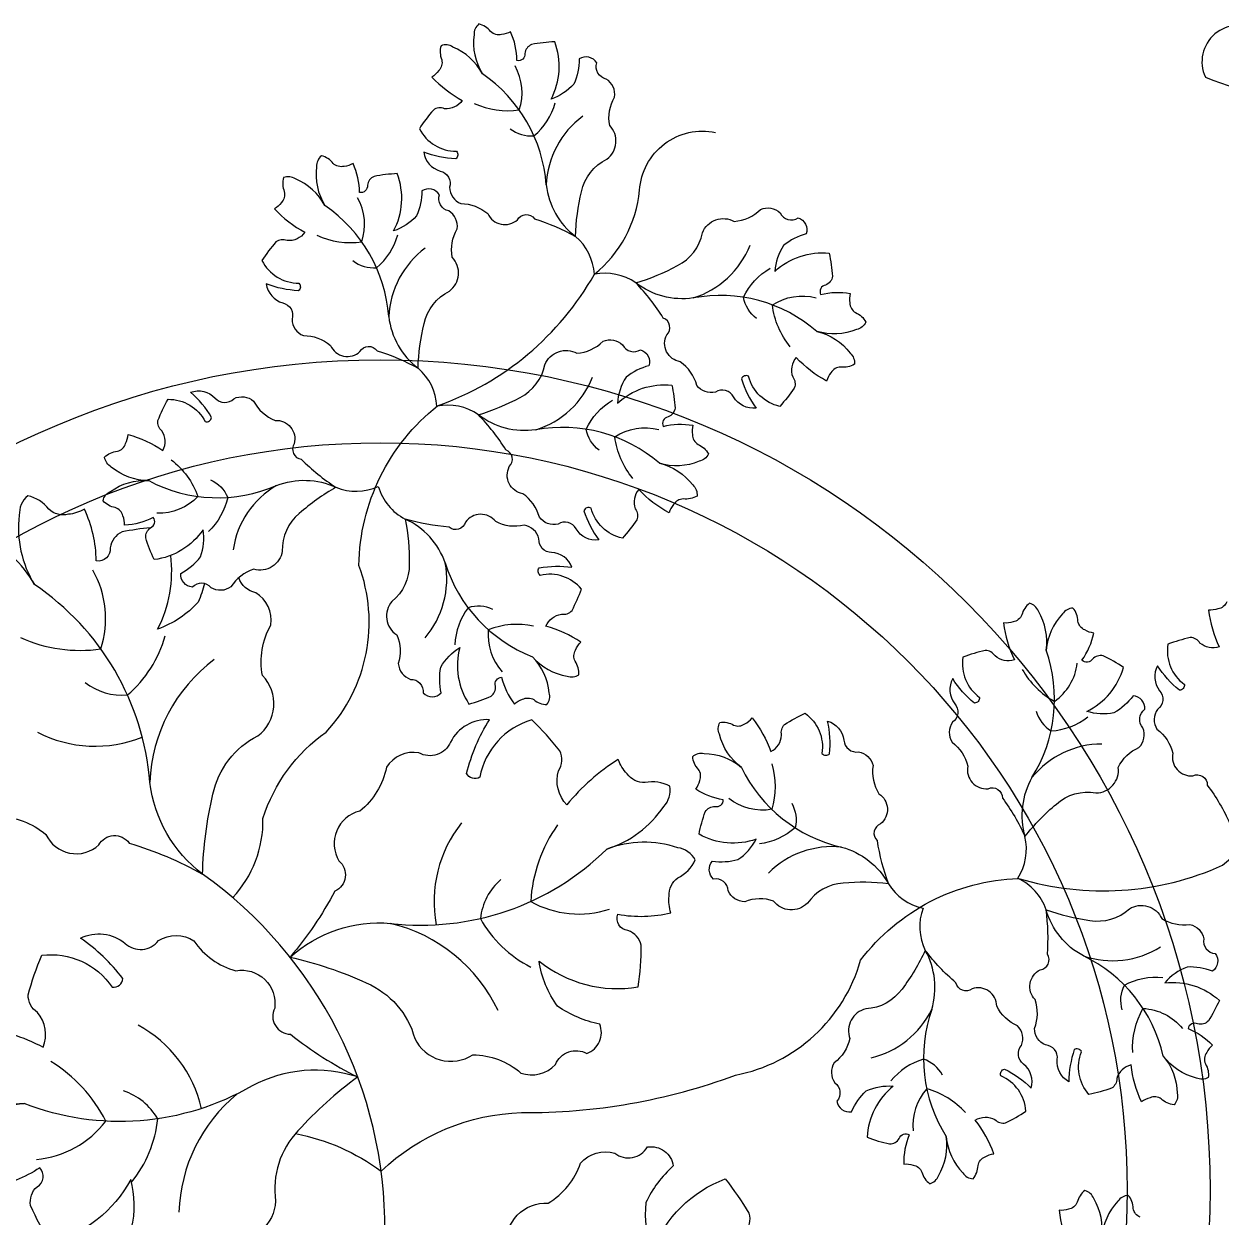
# Model space of a CAD drawing. Header units: millimetres. Extents: x 290.7 to 367.8, y 729.2 to 750.9.
# Drawn here: x 327.9681 to 328.4008, y 747.3079 to 747.739 of the extents above; entities that cross this region are included whole.
import ezdxf

# ---------------------------------------------------------------- set-up
doc = ezdxf.new("R2010")
doc.units = ezdxf.units.MM
for name, color, linetype in [('LAYOUT', 4, 'Continuous'), ('VEGET', 64, 'Continuous'), ('VEGET-I', 62, 'Continuous')]:
    doc.layers.add(name, color=color, linetype=linetype)

# ---------------------------------------------------------------- blocks, each defined once
blk = doc.blocks.new('VASO PLANTA')
at = {"layer": 'VEGET'}
blk.add_lwpolyline([(-0.0780548369066878, -0.3272791583385697, -0.04420492425915703), (-0.1486316563010064, -0.3063162064772769, 0.7658118971101108), (-0.1688608573309125, -0.3215901390618683, 0.1926957893353203)], format="xyb", close=True, dxfattribs=at)
blk = doc.blocks.new('VEGET-06')
at = {"layer": 'VEGET'}
for points in [[(0.02246889705359667, 0.3048019857035502, -0.08047336285184804), (0.01282963298378537, 0.3068583126407116, 0.299054732626132), (0.01779889395567391, 0.301127632887912, -0.4445358973400594), (0.02058709088214439, 0.2962422089381977, 0.3028472262875131), (0.02401199142723787, 0.2913208450285723, -0.1775881189196616), (0.0321442467512707, 0.2883060829413369, 0.5077713489282268), (0.04104969127178748, 0.2864665599337473, -0.5541101838924969), (0.0461913680694046, 0.2867506687458254, -0.05360560279891149), (0.05854172644127331, 0.2814545468198224, -0.05303807838268959), (0.06037050396108334, 0.2949126685751358, -0.2299676780149515), (0.06798944534908813, 0.3047058377830458, 0.453009155801419), (0.06884031087204168, 0.3148629740064601, -0.1775881189196565), (0.07031759450121111, 0.3234093182644955, 0.3028472262875298), (0.06778200393837075, 0.3288425996829734, -0.4445358973400413), (0.06495772098681929, 0.3337072512716075, 0.4200628682774436), (0.0596863557099061, 0.334879211926812, -0.1027662192553072), (0.05807234541372264, 0.327331775478144, -0.1249756271620583), (0.05119796418251088, 0.3228098384830256, 0.2129696122085104), (0.05229889689316014, 0.3400561119431815, 0.03433418913963267), (0.045303859360323, 0.3392421042861136, 0.263361124047625), (0.04329065608750149, 0.3365449327845784, -0.4961733732722903), (0.04091799082748881, 0.3343815958244836, 0.105188829234163), (0.03897246403724264, 0.3430908330850428, -0.1018354407082667), (0.03625699703621965, 0.3422514351898336, -0.2548810045278109), (0.03298107264831174, 0.3431263831229847, 0.1744881383592944), (0.02942830358792925, 0.3454288266829391, 0.2361518438993939), (0.0279823220295814, 0.3421579467684976, 0.172045804718615), (0.03048535691070686, 0.3304324553074034, 0.1720458047186181), (0.02160301327599523, 0.3384857965503416, 0.2361518438993874), (0.01804835610269695, 0.3388781362782778, 0.174488138359288), (0.01825505597154109, 0.3346495798452365, -0.2548810045278096), (0.0173663901435841, 0.3313773500966963, -0.1018354407082642), (0.01527674776617705, 0.3294507612472843, 0.08115707204633878), (0.02445387344637417, 0.322410758473108, -0.2683901017028241), (0.01907360799637825, 0.3199032198226002, 0.2633611240475965), (0.01573018132016735, 0.3195169303104528, 0.03433418913963283), (0.0115131710120373, 0.3138768963909895, 0.2816703646801006), (0.02267841658856717, 0.3070896123230789, -0.447648090788793)], [(-0.02495691439917902, 0.2650949610296305, -0.08047336285184804), (-0.03459617846899032, 0.2671512879667919, 0.299054732626132), (-0.02962691749710178, 0.2614206082139923, -0.4445358973400594), (-0.0268387205706313, 0.256535184264278, 0.3028472262875131), (-0.02341382002553782, 0.2516138203546525, -0.1775881189196616), (-0.01528156470150499, 0.2485990582674171, 0.5077713489282268), (-0.00637612018098821, 0.2467595352598275, -0.5541101838924969), (-0.001234443383371087, 0.2470436440719057, -0.05360560279891149), (0.01111591498849762, 0.2417475221459027, -0.05303807838268959), (0.01294469250830765, 0.255205643901216, -0.2299676780149515), (0.02056363389631244, 0.2649988131091261, 0.453009155801419), (0.02141449941926599, 0.2751559493325404, -0.1775881189196565), (0.02289178304843542, 0.2837022935905749, 0.3028472262875298), (0.02035619248559506, 0.2891355750090536, -0.4445358973400413), (0.0175319095340436, 0.2940002265976878, 0.4200628682774436), (0.01226054425713041, 0.2951721872528923, -0.1027662192553072), (0.01064653396094695, 0.2876247508042233, -0.1249756271620583), (0.00377215272973519, 0.2831028138091058, 0.2129696122085104), (0.00487308544038445, 0.3003490872692618, 0.03433418913963267), (-0.002121952092452695, 0.2995350796121938, 0.263361124047625), (-0.004135155365274201, 0.2968379081106578, -0.4961733732722903), (-0.006507820625286875, 0.2946745711505638, 0.105188829234163), (-0.008453347415533052, 0.3033838084111222, -0.1018354407082667), (-0.01116881441655604, 0.3025444105159139, -0.2548810045278109), (-0.01444473880446484, 0.303419358449065, 0.1744881383592944), (-0.01799750786484644, 0.3057218020090193, 0.2361518438993939), (-0.01944348942319518, 0.302450922094577, 0.172045804718615), (-0.01694045454206883, 0.2907254306334828, 0.1720458047186181), (-0.02582279817678046, 0.298778771876421, 0.2361518438993874), (-0.02937745535007874, 0.2991711116043581, 0.174488138359288), (-0.0291707554812346, 0.2949425551713167, -0.2548810045278096), (-0.03005942130919159, 0.2916703254227757, -0.1018354407082642), (-0.03214906368659864, 0.2897437365733646, 0.08115707204633878), (-0.02297193800640152, 0.2827037337991882, -0.2683901017028241), (-0.02835220345639744, 0.2801961951486804, 0.2633611240475965), (-0.03169563013260923, 0.2798099056365322, 0.03433418913963283), (-0.03591264044073839, 0.2741698717170697, 0.2816703646801006), (-0.02474739486420852, 0.2673825876491591, -0.447648090788793)], [(0.1085070191211619, 0.2385559398003041, 0.08047336285184804), (0.1129590023611389, 0.2297625481047749, -0.299054732626132), (0.106148474540853, 0.2331018527996163, 0.4445358973400594), (0.1007126410817607, 0.2345486160401773, -0.3028472262875131), (0.09507930858886571, 0.2366017432888512, 0.1775881189196616), (0.09008595050210833, 0.2436931988598383, -0.5077713489282268), (0.08603114617154439, 0.2518325691576129, 0.5541101838924969), (0.08499150972379965, 0.2568760515026591, 0.05360560279891149), (0.07671435939755167, 0.2674623181649585, 0.05303807838268959), (0.0892579036829888, 0.2726704814839325, 0.2299676780149515), (0.09677818155483564, 0.2825396178057602, -0.453009155801419), (0.1063803785111155, 0.2859585653063714, 0.1775881189196565), (0.114265173653961, 0.2895713720619577, -0.3028472262875298), (0.1201660927448769, 0.2885088654232897, 0.4445358973400413), (0.1255910681939607, 0.2870219052200369, -0.4200628682774436), (0.1280715510112165, 0.2822252408943511, 0.1027662192553072), (0.1211874275890459, 0.2787355889215597, 0.1249756271620583), (0.1185729367762676, 0.2709337000932219, -0.2129696122085104), (0.1349648324349317, 0.2764065200072423, -0.03433418913963267), (0.1359659273157225, 0.2694357978358166, -0.263361124047625), (0.1338729733484989, 0.2668000313026271, 0.4961733732722903), (0.132388003812518, 0.2639532027661344, -0.105188829234163), (0.1413052131771853, 0.2642985508498921, 0.1018354407082667), (0.1411878249157157, 0.2614587322190278, 0.2548810045278109), (0.1428710912775939, 0.2585152939512909, -0.1744881383592944), (0.1460051952663779, 0.2556691023676692, -0.2361518438993939), (0.1432126005120375, 0.2534350628380677, -0.172045804718615), (0.131236834316562, 0.2528576915090177, -0.1720458047186181), (0.1412931151119379, 0.2463290201139445, -0.2361518438993874), (0.1425810557717169, 0.2429927457039645, -0.174488138359288), (0.1384401450568475, 0.2421116822586473, 0.2548810045278096), (0.1355037852289636, 0.2404160981580494, 0.1018354407082642), (0.1341753526885183, 0.2379034070020136, -0.08115707204633878), (0.1250233933434375, 0.2449760949603883, 0.2683901017028241), (0.1239744548203863, 0.2391336011117762, -0.2633611240475965), (0.1244556396480245, 0.2358025077945527, -0.03433418913963283), (0.1200809249963095, 0.2302839001560617, -0.2816703646801006), (0.110665088711797, 0.2393432577969756, 0.447648090788793)], [(0.06108120766838709, 0.1988489151263861, 0.08047336285184804), (0.06553319090836318, 0.190055523430857, -0.299054732626132), (0.05872266308807639, 0.1933948281256948, 0.4445358973400594), (0.05328682962898412, 0.1948415913662576, -0.3028472262875131), (0.04765349713609002, 0.1968947186149315, 0.1775881189196616), (0.04266013904933263, 0.2039861741859186, -0.5077713489282268), (0.03860533471876959, 0.212125544483694, 0.5541101838924969), (0.03756569827102307, 0.2171690268287376, 0.05360560279891149), (0.02928854794477598, 0.2277552934910396, 0.05303807838268959), (0.04183209223021223, 0.2329634568100118, 0.2299676780149515), (0.04935237010205995, 0.2428325931318405, -0.453009155801419), (0.05895456705833979, 0.2462515406324535, 0.1775881189196565), (0.06683936220118536, 0.249864347388038, -0.3028472262875298), (0.0727402812921012, 0.2488018407493691, 0.4445358973400413), (0.07816525674118413, 0.2473148805461154, -0.4200628682774436), (0.08064573955844079, 0.2425182162204313, 0.1027662192553072), (0.07376161613627108, 0.2390285642476409, 0.1249756271620583), (0.07114712532349188, 0.2312266754193022, -0.2129696122085104), (0.08753902098215693, 0.2366994953333244, -0.03433418913963267), (0.08854011586294686, 0.2297287731618969, -0.263361124047625), (0.0864471618957241, 0.2270930066287082, 0.4961733732722903), (0.08496219235974234, 0.2242461780922147, -0.105188829234163), (0.09387940172440956, 0.2245915261759714, 0.1018354407082667), (0.09376201346294, 0.2217517075451081, 0.2548810045278109), (0.09544527982481821, 0.2188082692773712, -0.1744881383592944), (0.0985793838136022, 0.2159620776937494, -0.2361518438993939), (0.09578678905926186, 0.2137280381641489, -0.172045804718615), (0.08381102286378628, 0.213150666835098, -0.1720458047186181), (0.09386730365916218, 0.2066219954400248, -0.2361518438993874), (0.09515524431894029, 0.2032857210300429, -0.174488138359288), (0.09101433360407096, 0.2024046575847276, 0.2548810045278096), (0.08807797377618787, 0.2007090734841288, 0.1018354407082642), (0.08674954123574263, 0.198196382328093, -0.08115707204633878), (0.0775975818906618, 0.2052690702864677, 0.2683901017028241), (0.07654864336761058, 0.1994265764378564, -0.2633611240475965), (0.07702982819524884, 0.196095483120633, -0.03433418913963283), (0.07265511354353205, 0.1905768754821402, -0.2816703646801006), (0.06323927725902223, 0.1996362331230568, 0.447648090788793)], [(-0.05106927190264621, 0.2269412345529629, 0.08047336285184804), (-0.05737895784854263, 0.2345130081592055, -0.299054732626132), (-0.04999323338016914, 0.2327852005561599, 0.4445358973400594), (-0.04437142595389609, 0.2325936528306913, -0.3028472262875131), (-0.03842123231634531, 0.2318554373131123, 0.1775881189196616), (-0.03196542332839769, 0.2260636416149708, -0.5077713489282268), (-0.02618940493816346, 0.2190402237462177, 0.5541101838924969), (-0.02404575909647111, 0.2143580938234519, 0.05360560279891149), (-0.01360637215540184, 0.2058964474314511, 0.05303807838268959), (-0.02466338787243583, 0.1980092507284965, 0.2299676780149515), (-0.02978022309310724, 0.1867056040455388, -0.453009155801419), (-0.03837177072805886, 0.1812213814355896, 0.1775881189196565), (-0.04524616148478078, 0.1759331758021316, -0.3028472262875298), (-0.05123509256303205, 0.1756459981311744, 0.4445358973400413), (-0.05685532811865901, 0.1758791538055675, -0.4200628682774436), (-0.06034783724294979, 0.1799977899483629, 0.1027662192553072), (-0.05442105307255307, 0.1849416806814199, 0.1249756271620583), (-0.05362182407283367, 0.1931310802018888, -0.2129696122085104), (-0.06836995372403987, 0.1841233794471409, -0.03433418913963267), (-0.07090801610322295, 0.1906923518105286, -0.263361124047625), (-0.06945910355424623, 0.1937301756947933, 0.4961733732722903), (-0.06865001411835259, 0.1968374158727828, -0.105188829234163), (-0.07726292884264119, 0.1945021240057114, 0.1018354407082667), (-0.07778505306141792, 0.1972959987631597, 0.2548810045278109), (-0.08008524211898127, 0.199787252419549, -0.1744881383592944), (-0.0837775568805954, 0.2018585385041725, -0.2361518438993939), (-0.08155676070459439, 0.2046616764648252, -0.172045804718615), (-0.07001511671313576, 0.2079086423708238, -0.1720458047186181), (-0.08127888448652953, 0.2120171541655393, -0.2361518438993874), (-0.08328185791208753, 0.2149798582578013, -0.174488138359288), (-0.07944379177077998, 0.2167666606078509, 0.2548810045278096), (-0.07696219738802146, 0.2190772674113708, 0.1018354407082642), (-0.07623076747907831, 0.2218237852337142, -0.08115707204633878), (-0.06572637428000938, 0.2169824013065798, 0.2683901017028241), (-0.06601367922931178, 0.2229113525007032, -0.2633611240475965), (-0.0672292624115336, 0.226049836060243, -0.03433418913963283), (-0.06420281460202926, 0.2324085916152168, -0.2816703646801006), (-0.0529959602296417, 0.225690232523978, 0.447648090788793)], [(0.04762831005716173, 0.181665585888199, -0.08047336285184804), (0.05748322653229021, 0.1818221539191152, 0.299054732626132), (0.05135591001550655, 0.1862931982422049, -0.4445358973400594), (0.04754362132818013, 0.1904293636443253, 0.3028472262875131), (0.04310277345769187, 0.1944578418515315, -0.1775881189196616), (0.03450169516993817, 0.1955731083604162, 0.5077713489282268), (0.02541052222149531, 0.1953697332760536, -0.5541101838924969), (0.02046334999332799, 0.1939403820060335, -0.05360560279891149), (0.007240142012111761, 0.1963335034100089, -0.05303807838268959), (0.008474440257046467, 0.1828078989414328, -0.2299676780149515), (0.003244424387630396, 0.1715561717400513, 0.453009155801419), (0.004691859829504708, 0.1614667555507596, -0.1775881189196565), (0.005167767726243611, 0.1528067394554133, 0.3028472262875298), (0.008856675761593102, 0.148080036166494, -0.4445358973400413), (0.01269947632924495, 0.1439722030313142, 0.4200628682774436), (0.01809940516418074, 0.1440116014783053, -0.1027662192553072), (0.01798064336390848, 0.1517287720619889, -0.1249756271620583), (0.02366655368127546, 0.1576764989691952, 0.2129696122085104), (0.02645926560749245, 0.1406222689603958, 0.03433418913963267), (0.03309386896403588, 0.1429834544365711, 0.263361124047625), (0.03445129647698675, 0.1460632453504944, -0.4961733732722903), (0.03627869523173288, 0.1487033553917883, 0.105188829234163), (0.04012683574892684, 0.140651790158107, -0.1018354407082667), (0.04258506585650057, 0.1420784837476168, -0.2548810045278109), (0.04597375195938014, 0.1419600735404423, 0.1744881383592944), (0.04995220202811179, 0.1405125413667792, 0.2361518438993939), (0.05062824730665483, 0.1440243045796326, 0.172045804718615), (0.0455607113021177, 0.1548904176134203, 0.1720458047186181), (0.05602215546938538, 0.1490328994055581, 0.2361518438993874), (0.05957430906244543, 0.1494472940642089, 0.174488138359288), (0.05842506676879555, 0.1535219298140253, -0.2548810045278096), (0.05855767396390288, 0.1569100900541587, -0.1018354407082642), (0.06016231644962744, 0.1592560381254371, 0.08115707204633878), (0.04964072339913628, 0.1640599276423158, -0.2683901017028241), (0.05432204728660839, 0.1677096143489791, 0.2633611240475965), (0.05749382052610397, 0.1688354811455497, 0.03433418913963283), (0.06033935972204763, 0.1752772251047503, 0.2816703646801006), (0.04793687715183559, 0.1793892027187853, -0.447648090788793)], [(0.1787080913161034, 0.1409342955668125, -0.08047336285184804), (0.1721603741811455, 0.148301200792254, 0.299054732626132), (0.1727690466169047, 0.1407405286725396, -0.4445358973400594), (0.1721212686906819, 0.1351528822066728, 0.3028472262875131), (0.1719651602376935, 0.1291591023787477, -0.1775881189196616), (0.1767309867031193, 0.1219127746743629, 0.5077713489282268), (0.1828159353822469, 0.115155246533404, -0.5541101838924969), (0.1871266292392004, 0.1123382487378999, -0.05360560279891149), (0.1939393087395631, 0.1007551724023994, -0.05303807838268959), (0.2033851509055085, 0.1105143493233216, -0.2299676780149515), (0.2153247465902801, 0.1138908098802949, 0.453009155801419), (0.2220272557792242, 0.1215698566291641, -0.1775881189196565), (0.2282802176565726, 0.1275800841505026, 0.3028472262875298), (0.2294560543726236, 0.1334594697044471, -0.4445358973400413), (0.2300624542187499, 0.1390517580103054, 0.4200628682774436), (0.2265098412871778, 0.143118664084759, -0.1027662192553072), (0.220738470957361, 0.1379942020935863, -0.1249756271620583), (0.2125213674705293, 0.1384234360467564, 0.2129696122085104), (0.2236248937955043, 0.1516657056500552, 0.03433418913963267), (0.21750713254416, 0.1551537073448817, 0.263361124047625), (0.2142874123478844, 0.154173338340839, -0.4961733732722903), (0.2110943312307043, 0.1538359954617201, 0.105188829234163), (0.2146862037516248, 0.1620051043449307, -0.1018354407082667), (0.2120012359025623, 0.1629374655998257, -0.2548810045278109), (0.2098803011090151, 0.1655829995879916, 0.1744881383592944), (0.2083819639850759, 0.1695425955530121, 0.2361518438993939), (0.2052793652795843, 0.167764000783408, 0.172045804718615), (0.2003498430560819, 0.1568345843182737, 0.1720458047186181), (0.1979645239254557, 0.168584587989141, 0.2361518438993874), (0.1953331347642004, 0.1710064280259367, 0.174488138359288), (0.1929946979928054, 0.16747724571138, -0.2548810045278096), (0.1903403008639266, 0.1653674138784584, -0.1018354407082642), (0.1875154847927956, 0.1650531464375478, 0.08115707204633878), (0.1907385889145283, 0.1539449118959544, -0.2683901017028241), (0.1849185333936019, 0.1551119423709384, 0.2633611240475965), (0.181996068004656, 0.1567813487255476, 0.03433418913963283), (0.1752575223457162, 0.1547355821323233, 0.2816703646801006), (0.1802320631380168, 0.1426532033223173, -0.447648090788793)], [(0.1350687050113901, 0.1256645208011777, 0.08047336285184804), (0.1344707695979954, 0.1355025269772998, -0.299054732626132), (0.1393975357402688, 0.1297352728286425, 0.4445358973400594), (0.1438132713675104, 0.1262506368161516, -0.3028472262875131), (0.1481697294091102, 0.1221310446268049, 0.1775881189196616), (0.1499398340754361, 0.1136405148101147, -0.5077713489282268), (0.1504326621627063, 0.1045604317994888, 0.5541101838924969), (0.1493860317225835, 0.09951839621551262, 0.05360560279891149), (0.1527839053627886, 0.08651706112661373, 0.05303807838268959), (0.1392035099048812, 0.08671283549837128, 0.2299676780149515), (0.1283849398232517, 0.08063723080439189, -0.453009155801419), (0.1182143512431839, 0.08130843594003423, 0.1775881189196565), (0.1095433084099255, 0.08112033149656916, -0.3028472262875298), (0.1045482064928329, 0.0844367638134722, 0.4445358973400413), (0.1001583854728372, 0.08795399009019, -0.4200628682774436), (0.09978449531883005, 0.09334110339999935, 0.1027662192553072), (0.1074881297534569, 0.09381316555746899, 0.1249756271620583), (0.1129833658457668, 0.09993749505461391, -0.2129696122085104), (0.09576544782101948, 0.101417123382574, -0.03433418913963267), (0.09761206773623066, 0.1082129422030187, -0.263361124047625), (0.1005789671860065, 0.1098020391734114, 0.4961733732722903), (0.1030715150667563, 0.1118260876661967, -0.105188829234163), (0.09474911455241664, 0.1150468853672617, 0.1018354407082667), (0.09598353537941762, 0.1176070718999194, 0.2548810045278109), (0.09560618851728808, 0.1209767638482511, -0.1744881383592944), (0.09385849053392281, 0.1248327936850302, -0.2361518438993939), (0.09730823159309132, 0.1257755580810853, -0.172045804718615), (0.1085302304547282, 0.1215542934400444, -0.1720458047186181), (0.1018894311148024, 0.1315368841732711, -0.2361518438993874), (0.1020308195416906, 0.1351103317235438, -0.174488138359288), (0.1061814441072331, 0.1342762273780895, 0.2548810045278096), (0.1095495254583181, 0.1346676893730354, 0.1018354407082642), (0.1117658178098972, 0.1364471269449847, -0.08115707204633878), (0.1173606794725295, 0.1263239457361669, 0.2683901017028241), (0.1206414776237361, 0.1312708002809515, -0.2633611240475965), (0.1215213571132487, 0.1345194205435156, -0.03433418913963283), (0.1277264917361052, 0.1378495050565194, -0.2816703646801006), (0.1327753852673519, 0.125798006896007, 0.447648090788793)], [(0.02575976288800508, 0.1197368590347923, -0.08047336285184804), (0.03264178586821931, 0.1359358659292997, 0.299054732626132), (0.02090615249844685, 0.1291728265993273, -0.4445358973400594), (0.01139381832410447, 0.1259459318781317, 0.3028472262875131), (0.001602011747322329, 0.1216150822045527, -0.1775881189196616), (-0.006447840931370408, 0.1083837892264441, 0.5077713489282268), (-0.0127003100759584, 0.09339749595184976, -0.5541101838924969), (-0.01395033082311237, 0.0842872825615002, -0.05360560279891149), (-0.0274336030247806, 0.06443706141823036, -0.05303807838268959), (-0.004462581245113562, 0.05665560098311229, -0.2299676780149515), (0.01011503996646912, 0.03996970636821917, 0.453009155801419), (0.02763173842056332, 0.03502485143439582, -0.1775881189196565), (0.04211166553005974, 0.0295294940370221, 0.3028472262875298), (0.05249854013308219, 0.03212729520596014, -0.4445358973400413), (0.0619867279016173, 0.0354245127988797, 0.4200628682774436), (0.06583340439634178, 0.04426703917646613, -0.1027662192553072), (0.05315109820534847, 0.04966247463446205, -0.1249756271620583), (0.04756107861383452, 0.06325099285135671, 0.2129696122085104), (0.07742037759774334, 0.05545757776524507, 0.03433418913963267), (0.07837156810067292, 0.06799698309763791, 0.263361124047625), (0.07432774202726122, 0.07244322102174472, -0.4961733732722903), (0.07134196574755425, 0.07733811995226603, 0.105188829234163), (0.0872711468004077, 0.07778774297077007, -0.1018354407082667), (0.08672284962860566, 0.08283347526730012, -0.2548810045278109), (0.08937043353851237, 0.08827887106674392, 0.1744881383592944), (0.09461461226601031, 0.09372426675400636, 0.2361518438993939), (0.0893722008856015, 0.09737118668253242, 0.172045804718615), (0.06796582972722298, 0.09696969594435778, 0.1720458047186181), (0.08510358505476745, 0.1098029053370349, 0.2361518438993874), (0.08699989633582383, 0.1159010120573107, 0.174488138359288), (0.07951674713773382, 0.1169762900659759, -0.2548810045278096), (0.07408249206782358, 0.1196466660334679, -0.1018354407082642), (0.07141552458416811, 0.1239649213105425, 0.08115707204633878), (0.05595398262669615, 0.1102704270468937, -0.2683901017028241), (0.05338733341054791, 0.1205548248075488, 0.2633611240475965), (0.05384685336497697, 0.1265473536895207, 0.03433418913963283), (0.04539329438315853, 0.1358574981569181, 0.2816703646801006), (0.02969885605954303, 0.1185918085536883, -0.447648090788793)], [(0.2087810217211237, 0.03659486915674037, 0.08047336285184804), (0.207158622450895, 0.02687315568184356, -0.299054732626132), (0.2036499018053091, 0.03359796976604823, 0.4445358973400594), (0.2001275760915426, 0.03798370013114827, -0.3028472262875131), (0.1968053407497088, 0.0429749443455929, 0.1775881189196616), (0.1969833676544246, 0.05164619993628072, -0.5077713489282268), (0.1985383166965962, 0.0606057155749582, 0.5541101838924969), (0.2006884542957854, 0.06528486789272048, 0.05360560279891149), (0.2002911945436363, 0.0787170100918626, 0.05303807838268959), (0.213482172325115, 0.07548226534669755, 0.2299676780149515), (0.22538728212173, 0.07897837629161764, -0.453009155801419), (0.2351486467903268, 0.07604458212607224, 0.1775881189196565), (0.2436412280734661, 0.07428434627621172, -0.3028472262875298), (0.2477658805188909, 0.06993267893148136, 0.4445358973400413), (0.2512556461081763, 0.06552099610051254, -0.4200628682774436), (0.2504125389473515, 0.06018714627366517, 0.1027662192553072), (0.2427991044086006, 0.06145381146504203, 0.1249756271620583), (0.2360709616871608, 0.05671702700511805, -0.2129696122085104), (0.2525191428408435, 0.05141576886846, -0.03433418913963267), (0.2491962721311083, 0.04520676824050618, -0.263361124047625), (0.2459486766508894, 0.0443231138265725, 0.4961733732722903), (0.2430658720842453, 0.04290925206900553, -0.105188829234163), (0.2504546000053596, 0.03790499509518774, 0.1018354407082667), (0.2486777393911339, 0.03568663619326351, 0.2548810045278109), (0.2482901920158582, 0.03231810216301589, -0.1744881383592944), (0.249129119618325, 0.02816844978950339, -0.2361518438993939), (0.2455558388017822, 0.02802290842796396, -0.172045804718615), (0.2355655369301299, 0.03465210160161281, -0.1720458047186181), (0.2397998408313207, 0.02343501623630306, -0.2361518438993874), (0.2388610863314673, 0.0199841818341886, -0.174488138359288), (0.2350030279392135, 0.0217273971924099, 0.2548810045278096), (0.231632899717293, 0.02210082757257847, 0.1018354407082642), (0.2290741495469577, 0.02086343215237552, -0.08115707204633878), (0.2258906831263898, 0.03198309115612563, 0.2683901017028241), (0.2215845575949293, 0.02789747133735787, -0.2633611240475965), (0.2199989098028512, 0.0249287270563725, -0.03433418913963283), (0.2132052416977768, 0.0230742103458379, -0.2816703646801006), (0.210986070823739, 0.03595074770781981, 0.447648090788793)], [(0.1877634272076163, 0.03072051994071856, -0.08047336285184804), (0.1957957866512468, 0.02500868187855598, 0.299054732626132), (0.1935079288219912, 0.03224055242420398, -0.4445358973400594), (0.192886792582593, 0.03783122313900478, 0.3028472262875131), (0.1916954648048952, 0.04370748935156055, -0.1775881189196616), (0.1854266846639314, 0.04970121629246638, 0.5077713489282268), (0.1779819067645736, 0.05492290845427483, -0.5541101838924969), (0.1731494825804134, 0.05670201907831984, -0.05360560279891149), (0.1639138768474417, 0.06646336356121552, -0.05303807838268959), (0.1568958242736427, 0.05483527659606402, -0.2299676780149515), (0.1460168269482525, 0.04886854816225483, 0.453009155801419), (0.1412060598943228, 0.03988256414535662, -0.1775881189196565), (0.1364593477073948, 0.03262370125146763, 0.3028472262875298), (0.136631252250079, 0.02663035366410327, -0.4445358973400413), (0.1372937541922825, 0.0210444338252751, 0.4200628682774436), (0.1416675441597555, 0.01787729868757904, -0.1027662192553072), (0.146143456505115, 0.02416498783857435, -0.1249756271620583), (0.1542476958716881, 0.02558848205673048, 0.2129696122085104), (0.1463948479495345, 0.01019436692764941, 0.03433418913963267), (0.1531387618322917, 0.008166366904588607, 0.263361124047625), (0.1560568173442229, 0.009843469631217516, -0.4961733732722903), (0.1590930414285969, 0.01088793626469542, 0.105188829234163), (0.1574236088105661, 0.002121586802911857, -0.1018354407082667), (0.1602492433244169, 0.001814765268029817, -0.2548810045278109), (0.1629091917053529, -0.0002880635627997563, 0.1744881383592944), (0.1652569215302595, -0.003811070660781013, 0.2361518438993939), (0.1678819187832721, -0.001382303997748302, 0.172045804718615), (0.1702362624458953, 0.01037394538454084, 0.1720458047186181), (0.1751945720723231, -0.0005424413468269051, 0.2361518438993874), (0.1783018474966243, -0.002312853027576445, 0.174488138359288), (0.1797897438851592, 0.001650678059747612, -0.2548810045278096), (0.181903698996897, 0.004301792592650067, -0.1018354407082642), (0.184586200279214, 0.005241226853521574, 0.08115707204633878), (0.1789552701613193, 0.01534438976510177, -0.2683901017028241), (0.18488882343632, 0.0155115780689643, 0.2633611240475965), (0.1881111162172973, 0.01453969805576261, 0.03433418913963283), (0.1942196635788953, 0.0180438110223573, 0.2816703646801006), (0.1866635122172067, 0.02870375991538765, -0.447648090788793)]]:
    blk.add_lwpolyline(points, format="xyb", close=True, dxfattribs=at)
for points in [[(-0.06946887493595622, 0.1937233102708005, 0.02359304653415248), (-0.0780270079049501, 0.1924889395072142, 0.2633611240475967), (-0.0815933728988032, 0.1876513159459607, -0.4961733732722993), (-0.08580727918115993, 0.1837631429333504, 0.1051888292341508), (-0.08937365072277892, 0.1992944649601593, -0.1018354407082692), (-0.0942137198386428, 0.1977667951167303, -0.2548810045278139), (-0.1000727522521103, 0.1992944649601629, 0.1744881383592873), (-0.1064412663143814, 0.2033682559900827, 0.2361518438993992), (-0.1089886745583959, 0.1975121810857754, 0.1720458047186156), (-0.1043948120071834, 0.1766006926680745, 0.1720458047186174), (-0.1203411889654058, 0.1908872941845079, 0.2361518438993921), (-0.1266928363147342, 0.1915502255507118, 0.1744881383592826)], [(-0.1266928363147342, 0.1915502255507118, 0.1744881383592826), (-0.1262789327237686, 0.1840015549038903, -0.2548810045278165), (-0.127831137522846, 0.1781489745982201, -0.1018354407082663), (-0.1315421631341716, 0.1746865573632608, 0.08115707204633889), (-0.115080135642553, 0.1622125803027981, -0.268390101702822), (-0.1246610150608065, 0.1576779055547037, 0.2633611240476109), (-0.1306272218577815, 0.1569526901070537, 0.034334189139633), (-0.1380977065260582, 0.1468366974081663, 0.2816703646800977), (-0.1180882050795438, 0.1348350607018354, -0.4476480907887908), (-0.1184381022375618, 0.1307478651355396, -0.0804733628518486), (-0.1356725583669887, 0.1343176811800086, 0.2990547326261485), (-0.1267383155090069, 0.1241371558437079, -0.4445358973400563), (-0.1217077171260179, 0.1154428800892182, 0.3028472262875256), (-0.115539787211743, 0.1066911730840197, -0.1775881189196615), (-0.1009862157689536, 0.1013939284907579, 0.5077713489282397), (-0.0850644257460953, 0.09820348040558358, -0.5541101838924329), (-0.07588603189989573, 0.09876528668007722, -0.0536056027989116), (-0.05377609429269015, 0.0894389493654355, -0.05303807838268965), (-0.0506530716048248, 0.1134902632047314, -0.229967678014949), (-0.03715182100707715, 0.1310584831368873, 0.4530091558014059), (-0.03574006379313488, 0.1492049223638281, -0.1775881189196614), (-0.03319265554912132, 0.1644816351404543, 0.3028472262875249), (-0.03777798384058251, 0.1741568870437264, -0.2706667237805238), (-0.04285935215131076, 0.1787126791025795, 0.420062868277418)], [(-0.05324252211355773, 0.1769046368638785, -0.04325406618879267), (-0.05510034680435005, 0.1713561566070503, -0.1249756271620578), (-0.0673278998278537, 0.1632085745472107, 0.1521879076464949), (-0.06339565599769248, 0.1853933896448252, 0.03433418913963278)], [(0.2547254223879865, 0.1713725077122739, -0.2548810045278096), (0.2520710252591076, 0.1692626758793523, -0.1018354407082642), (0.2492462091879775, 0.1689484084384416, 0.08115707204633878), (0.2524693133097102, 0.1578401738968491, -0.2683901017028241), (0.2466492577887838, 0.1590072043718322, 0.2633611240475965), (0.243726792399837, 0.1606766107264415, 0.03433418913963283), (0.2369882467408981, 0.158630844133218, 0.2816703646801006), (0.2419627875331978, 0.1465484653232121, -0.447648090788793), (0.2404388157112853, 0.144829557567709, -0.08047336285184804), (0.2338910985763283, 0.1521964627931505, 0.299054732626132), (0.2344997710120875, 0.1446357906734352, -0.4445358973400594), (0.2338519930858656, 0.1390481442075684, 0.3028472262875131), (0.2336958846328745, 0.1330543643796416, -0.1775881189196616), (0.2384617110983012, 0.1258080366752568, 0.5077713489282268), (0.244546659777428, 0.1190505085342979, -0.5541101838924969), (0.2488573536343814, 0.1162335107387937, -0.05360560279891149), (0.255670033134745, 0.1046504344032959, -0.05303807838268959)], [(-0.1273355055216658, 0.01221861157391313, -0.1720458047186142), (-0.1075272818848507, 0.02034438521935744, -0.1720458047186181), (-0.1283503966142163, 0.02532352309159247, -0.2361518438993757)], [(-0.1214057822955441, 0.04375442181752476, -0.08115707204633917), (-0.1017794957082492, 0.0373195692447652, 0.2683901017028146), (-0.1035045394974494, 0.0477780944478452, -0.263361124047613), (-0.1063042393865654, 0.05309629353406553, -0.034334189139631), (-0.1022390936418578, 0.06499654729342641, -0.2816703646801013), (-0.08098193881880089, 0.05537611068184667, 0.4476480907887236), (-0.07782061494471382, 0.05799023137176551, 0.08047336285184782), (-0.09056558167634332, 0.07012843089550724, -0.2990547326261498), (-0.07710978998633422, 0.06857747584665752, 0.4445358973400735), (-0.06709794867488128, 0.069390116320867, -0.302847226287535), (-0.05639151723554381, 0.06930033454642448, 0.1775881189196651), (-0.04375222374644139, 0.06034960820061741, -0.5077713489282355), (-0.03206634360745308, 0.04907474403764844, 0.5541101838924959), (-0.02730390887559064, 0.04120850253927255, 0.05360560279891149), (-0.007050810589141143, 0.02833830757181399, 0.05303807838268965), (-0.02504813489248559, 0.01208053140083987, 0.2299676780149539), (-0.03180777200365092, -0.00902002369643462, -0.4530091558014004), (-0.04592417182248276, -0.02050973958513591, 0.1775881189196833)], [(-0.07515677379599506, -0.01720025040542961, 0.1249756271620594), (-0.0754177802094338, -0.002509163923602564, -0.2129696122085123), (-0.09973311017424003, -0.02151126336596576, -0.03433418913963757), (-0.1055819926720352, -0.01037878731658992, -0.2633611240476315), (-0.1036344848042416, -0.004692947528604385, 0.4961733732723008), (-0.1028361948146763, 0.0009848714738858177, -0.1051888292341653), (-0.1176360053018204, -0.004923307553357681, 0.1018354407082685)], [(0.03764477073703087, -0.02269598158010488, -0.453009155801419), (0.05031626356463281, -0.009630011100716374, 0.1775881189196565), (0.06008466339196428, 0.002388541509086295, -0.3028472262875298), (0.07037298082237076, 0.005352704018708465, 0.4445358973400413), (0.08023482200409315, 0.007260959633796027, -0.4200628682774436), (0.08799880519781578, 0.001541889975105626, 0.1027662192553072), (0.07973526525181374, -0.009488319527180877, 0.1249756271620583), (0.08171741236907426, -0.0240474142507523, -0.2129696122085104), (0.1036364160969034, -0.002324791708934626, -0.03433418913963267), (0.1107505311629522, -0.01269449837257408, -0.263361124047625), (0.1094832869802369, -0.0185695007701181, 0.4961733732722903)], [(0.228677179583519, -0.0139163469033905, -0.2548810045278109), (0.2265562447899718, -0.01127081291522458, 0.1744881383592944), (0.2250579076660326, -0.007311216950204091, 0.2361518438993939), (0.2219553089605411, -0.00908981171980816, 0.172045804718615), (0.2170257867370387, -0.02001922818494251, 0.1720458047186181), (0.2146404676064124, -0.00826922451407519, 0.2361518438993874), (0.2120090784451572, -0.005847384477279505, 0.174488138359288), (0.2096706416737621, -0.009376566791836183, -0.2548810045278096), (0.2070162445448833, -0.01148639862475775, -0.1018354407082642), (0.2041914284737523, -0.01180066606566843, 0.08115707204633878), (0.207414532595485, -0.02290890060726181, -0.2683901017028241)]]:
    blk.add_lwpolyline(points, format="xyb", dxfattribs=at)
at = {"layer": 'VEGET-I'}
for points in [[(0.02806352901316345, 0.3215126681186096, 0.1413864367129372), (0.04160114224377498, 0.3195188594850533, 0.210122964771746), (0.0403380754034508, 0.3328166001104771, 0.210122964771746)], [(0.0389110105311028, 0.3138618785563905, 0.1876286218963192), (0.0460376147087791, 0.3117289409868702, 0.1520058651265381), (0.05244438821504804, 0.3216623997106733)], [(-0.04471271727952697, 0.08234172813500606, 0.1954096761169075), (-0.03559219857866136, 0.1061941125347339, -0.1631901514612794), (-0.0165591184656293, 0.1321921297659188, 0.2835782542006574), (-0.006710596818860992, 0.1823943984672063, -0.2251438523393833), (0.0170022669471841, 0.230417237323457, 0.1802530025354734), (0.06422513533565333, 0.2700388513070671, 0.2002582601934849), (0.07784995985428367, 0.2953395171428026, -0.4574430062941838), (0.1007667154411704, 0.3127474612658636)], [(-0.01936228243961224, 0.2818056434446889, 0.1413864367129372), (-0.005824669209001598, 0.2798118348111327, 0.210122964771746), (-0.007087736049324889, 0.2931095754365574, 0.210122964771746)], [(-0.008514800921672894, 0.2741548538824707, 0.1876286218963192), (-0.001388196743996595, 0.2720219163129505, 0.1520058651265381), (0.005018576762272353, 0.2819553750367527)], [(0.1130630176951941, 0.2567676841183415, -0.1876286218963192), (0.1091792507767675, 0.2631123089539082, -0.1520058651265381), (0.1171450096962294, 0.2718454088511466)], [(0.131236834316562, 0.2528576915090177, 0.2279428046577942), (0.09400672747740657, 0.262914293938282, -0.2043996860364329), (0.07671435939755167, 0.2674623181649585, 0.2049975904848279), (0.06422513533565333, 0.2700388513070671, 0.2049975904848279)], [(0.1232324456153187, 0.2482362614946076, -0.1413864367129372), (0.1178444144070427, 0.2608144714049043, -0.210122964771746), (0.1310232376902274, 0.2629925119129766, -0.210122964771746)], [(0.06563720624241842, 0.2170606594444218, -0.1876286218963192), (0.06175343932399091, 0.2234052842799867, -0.1520058651265381), (0.06971919824345374, 0.232138384177226)], [(0.08381102286378628, 0.213150666835098, 0.2279428046577942), (0.04658091602463088, 0.2232072692643632, -0.2043996860364329), (0.02928854794477598, 0.2277552934910396, 0.2049975904848279), (0.01679932388287764, 0.2303318266331473, 0.2049975904848279)], [(0.07580663416254207, 0.2085292368206861, -0.1413864367129372), (0.07041860295426705, 0.2211074467309846, -0.210122964771746), (0.0835974262374517, 0.2232854872390568, -0.210122964771746)], [(-0.06325025122629757, 0.2142066141716255, -0.1413864367129372), (-0.05517999308813071, 0.2031561309952119, -0.210122964771746), (-0.06753530496873417, 0.1980795660229866, -0.210122964771746)], [(-0.07001511671313576, 0.2079086423708238, 0.2279428046577942), (-0.0314781656586538, 0.2064527882916734, -0.2043996860364329), (-0.01360637215540184, 0.2058964474314511, 0.2049975904848279), (-0.000857408743060617, 0.206184844053193, 0.2049975904848279)], [(-0.05142731239511544, 0.2081716697972764, -0.1876286218963192), (-0.04622025935170537, 0.2028589954816553, -0.1520058651265381), (-0.05202587560931438, 0.1925626287026638)], [(-0.05377609429269015, 0.0894389493654355, -0.2043996860364353), (-0.06968558540850811, 0.1171223950171019, 0.2279428046577944), (-0.1043948120071834, 0.1766006926680745, 0.2279428046577944)], [(0.03363525787826838, 0.1691508248105409, 0.1876286218963192), (0.02621189805873492, 0.1696321134666379, 0.1520058651265381), (0.02219465289634748, 0.1585153652782783)], [(0.04592161027703945, 0.1641260879079134, 0.1413864367129372), (0.032281546313075, 0.1630348043023151, 0.210122964771746), (0.0364930724789847, 0.1503585157706482, 0.210122964771746)], [(-0.0891736951944253, 0.1471001709520303, 0.1876286218963192), (-0.07642524102829373, 0.1433669300183711, 0.152005865126538), (-0.06509002425205246, 0.1611728191490558)], [(0.1931146847133229, 0.1510830334305684, 0.1413864367129372), (0.2028401407435911, 0.1414571438689647, 0.210122964771746), (0.2097000311139823, 0.1529186947103831, 0.210122964771746)], [(0.1973216849707633, 0.1384932127391805, 0.1876286218963192), (0.2017996950594725, 0.132553066661333, 0.1520058651265381), (0.2128458145821854, 0.1367606303825495)], [(0.1177112120389552, 0.1226207975463733, -0.1413864367129372), (0.1176667908704596, 0.1089372208352692, -0.210122964771746), (0.1047054203075932, 0.1121664803039808, -0.210122964771746)], [(0.1085302304547282, 0.1215542934400444, 0.2279428046577942), (0.1387150737317393, 0.09755239051511833, -0.2043996860364329), (0.1527839053627886, 0.08651706112661373, 0.2049975904848279), (0.163225946877354, 0.07919701947995872, 0.2049975904848279)], [(0.1236613034258145, 0.1107549284802065, -0.1876286218963192), (0.124709176173627, 0.1033901560814741, -0.1520058651265381), (0.1139323948093276, 0.09853409467286145)], [(0, 8.881784197001252e-16, -0.1841083703680773), (0.04228913561414682, 0.01762278390732508, 0.09065442908466861), (0.1067431531566427, 0.02888638969545454, 0.2835782542006574), (0.1444170503668181, 0.06349763975060885, -0.2251438523393833), (0.1919696720292476, 0.08813990289403506, 0.1802530025354734), (0.2534862987824678, 0.09208657572137025, -0.3316125768266109), (0.2762331525815815, 0.09569718735304278, 0.4605227219911265), (0.3003478073476096, 0.1046845475750091, 0.4605227219911265)], [(0.05315236625211917, 0.1042478514899372, 0.1413864367129372), (0.04505457218620457, 0.08119358472398552, 0.210122964771746), (0.06879560934916995, 0.07888681174639256, 0.210122964771746)], [(-0.0274336030247806, 0.06443706141823036, -0.2043996860364329), (0.002833345773792573, 0.074605487114356, 0.2279428046577942), (0.06796582972722298, 0.09696969594435778, 0.2279428046577942)], [(0.03605219287190842, 0.08783279487160289, 0.1876286218963192), (0.02989012688630321, 0.07606465507451698, 0.1520058651265381), (0.04512579812785589, 0.06145605661614351)], [(0.2355655369301299, 0.03465210160161281, 0.2279428046577942), (0.2115285696484337, 0.06480902968744306, -0.2043996860364329), (0.2002911945436363, 0.0787170100918626, 0.2049975904848279), (0.1917555743872867, 0.08819131372047728, 0.2049975904848279)], [(0.2232400580971214, 0.04856821543878631, -0.1876286218963192), (0.2238696099007162, 0.05598047381982774, -0.1520058651265381), (0.2354606420587446, 0.05829743788724784)], [(0.226379104448684, 0.0356705868113929, -0.1413864367129372), (0.2294894743473206, 0.04899604530040946, -0.210122964771746), (0.2413972428694482, 0.04294374884306063, -0.210122964771746)], [(-0.1038081554063721, 0.003513846723878444, 0.2101229647717458), (-0.08293161308986097, 0.01505195870332887, 0.1413864367129372), (-0.09951278448759915, 0.03300016863993349)], [(0.1690762813903026, 0.02892738433107489, 0.1876286218963192), (0.1633807660649671, 0.03371267585402471, 0.1520058651265381), (0.1535587975357462, 0.02713625713338885)], [(-0.007050810589141143, 0.02833830757181399, 0.2043996860364367), (-0.0388677937755979, 0.02566162088380164, -0.2279428046577933), (-0.1075272818848507, 0.02034438521935744)], [(-0.07520371082890076, -0.003340420097678987, 0.1487400713347152), (-0.06730584194266687, 0.01576565175119438, 0.1876286218963192), (-0.07763173955420122, 0.02412244599365465, 0.1876286218963192)], [(0.175998160911786, 0.01760086588552046, 0.1413864367129372), (0.1643625804742799, 0.02480194307794115, 0.210122964771746), (0.1602462587079119, 0.01209442016039741, 0.210122964771746)], [(-0.02576038626177368, 0.01130252201182014, -0.1106796973527163), (0, 8.881784197001252e-16, -0.1841083703680773)]]:
    blk.add_lwpolyline(points, format="xyb", dxfattribs=at)
for centre, radius, start, end in [((0.005352792898412062, 0.2937166174089665), 0.04449380323614033, 4.244680177902344, 55.60775094878099), ((0.07676601612963818, 0.2958176110435433), 0.02706773419064479, 126.3429614026644, 177.4754704673337), ((0.07236387930815802, 0.2995658810056767), 0.0227831590405553, 186.4415046598961, 232.6499608452773), ((-0.04207301855436363, 0.2540095927350468), 0.04449380323614033, 4.244680177902344, 55.60775094878099), ((0.04804673488086486, 0.2691069024232364), 0.01620522045507504, 3.296852086950364, 49.63682703702974), ((0.02934020467686249, 0.2561105863696236), 0.02706773419064479, 126.3429614026644, 177.4754704673337), ((0.08594178947673203, 0.2887526183665559), 0.02706773419064479, 287.3347532780375, 338.4672623427079), ((0.02493806785538322, 0.2598588563317579), 0.0227831590405553, 186.4415046598961, 232.6499608452773), ((0.0006209234280891707, 0.2293998777493176), 0.01620522045507504, 3.296852086950364, 49.63682703702974), ((0.03851597802395546, 0.2490455936926343), 0.02706773419064479, 287.3347532780375, 338.4672623427079), ((-0.01782694842628274, 0.1830795877771969), 0.02706773419064479, 120.2872463401995, 171.4197554048698), ((0.01470046262247138, 0.2107193570999426), 0.01620522045507504, 196.2493451491124, 242.5893200991919), ((-0.002170793282370909, 0.1755848496524672), 0.0227831590405553, 19.39399772205811, 65.6024539074393), ((-0.112617452080654, 0.1663711050999215), 0.02963262972257164, 342.0327875484153, 29.49889450505928), ((-0.007301071986788088, 0.1782510410782789), 0.02706773419064479, 319.2954544648265, 10.42796352949568), ((0.06182420776708231, 0.1963053570574234), 0.04449380323614033, 197.1971732400644, 248.560244010943), ((-0.0906064622169378, 0.2008651739534821), 0.04406990546715955, 245.8667065243228, 278.0567283438675), ((0.1583516211883902, 0.1421428217838292), 0.04449380323614033, 327.9177198043942, 19.28079057527284), ((-0.02138547488821541, 0.1152799202018064), 0.04833523962615141, 126.6829230409558, 177.8154321056261), ((-0.08616167085981274, 0.1661446274919438), 0.03819184389933927, 242.9499850424445, 291.8166944333465), ((0.2171302700873934, 0.1015308400526553), 0.02706773419064479, 90.01600102915626, 141.1485100938255), ((0.2158041366335732, 0.1071584244693229), 0.0227831590405553, 150.114544286388, 196.3230004717691), ((0.05413546180879436, 0.08114257813003967), 0.03819184389933927, 141.6344804195963, 190.5011898104983), ((0.1358670667860187, 0.07063490380754356), 0.02706773419064479, 83.96028596669133, 135.0927950313617), ((0.1781693727820679, 0.09702444996645099), 0.01620522045507504, 326.9698917134423, 13.30986666352155), ((-0.1300599812104579, -0.01731371884152466), 0.1312073304834304, 359.5821735404675, 54.45095799120632), ((0.1784463508725196, 0.07363388437270846), 0.01620522045507504, 159.9223847756042, 206.2623597256836), ((-0.008450351313672222, 0.02760576828800776), 0.04833523962615141, 25.3674184181076, 76.4999274827779), ((0.144040616812906, 0.05532218447339332), 0.0227831590405553, 343.0670373485499, 29.27549353393117), ((0.2203374808754512, 0.09040327351705901), 0.02706773419064479, 251.0077929045293, 302.1403019691997), ((0.1414868410888666, 0.06050933839971773), 0.02706773419064479, 282.9684940913182, 334.1010031559875), ((0.2078728351524601, 0.0341055049902641), 0.04449380323614033, 160.8702128665562, 212.2332836374348), ((-0.091306036662818, 0.0102826307893098), 0.03819184389933927, 12.87783339992826, 61.74454279083026), ((-0.01261447979666652, -0.01402401213486648), 0.04833523962615141, 129.6239489019837, 178.011604792319)]:
    blk.add_arc(centre, radius, start, end, dxfattribs=at)

msp = doc.modelspace()

# ---------------------------------------------------------------- linework, layer by layer
at = {"layer": 'VEGET', "color": 37}
msp.add_circle((328.0968162644701, 747.31768385535), 0.3, dxfattribs=at)
at = {"layer": 'VEGET', "color": 35}
msp.add_circle((328.0968162644701, 747.31768385535), 0.27, dxfattribs=at)

# ---------------------------------------------------------------- block references
at = {"layer": 'LAYOUT', "rotation": 3.217637485337764}
msp.add_blockref('VASO PLANTA', (328.5456753699769, 748.0503734731332), dxfattribs=at)
at = {"layer": 'VEGET', "xscale": 1.2, "yscale": 1.2, "zscale": 1.2}
msp.add_blockref('VEGET-06', (328.0971859091613, 747.3245195798396), dxfattribs=at)

doc.saveas('drawing.dxf')
